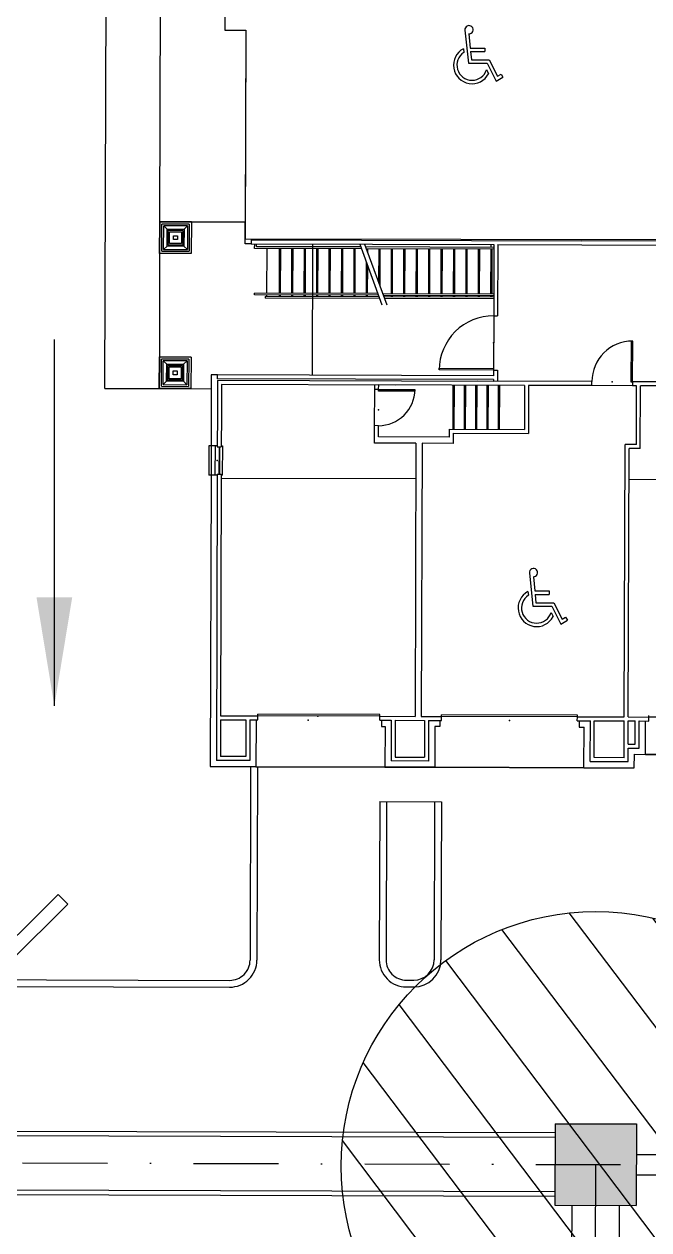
# Model space of a CAD drawing. Header units: feet. Extents: x 26064 to 27719, y 16802 to 28989.
# Drawn here: x 27071.3 to 27117.3, y 17569.4 to 17658.3 of the extents above; entities that cross this region are included whole.
import ezdxf

# ---------------------------------------------------------------- set-up
doc = ezdxf.new("R2010")
doc.units = ezdxf.units.FT
doc.header["$LTSCALE"] = 50
doc.header["$MEASUREMENT"] = 0
doc.header["$PDSIZE"] = -0.5
doc.linetypes.add('CENTERPL', pattern=[0.25, 0.125, -0.0625, 0, -0.0625])
doc.linetypes.add('HIDDEN', pattern=[0.375, 0.25, -0.125])
for name, color, linetype in [('BUILDING-INTERIOR', 251, 'Continuous'), ('BUILDINGS', 5, 'Continuous'), ('CL-ROADS', 9, 'CENTERPL'), ('CURB-B', 4, 'Continuous'), ('CURB-F', 32, 'Continuous'), ('INLET PROTECTION', 1, 'HIDDEN'), ('INLET-HATCH', 9, 'Continuous'), ('SD-INNER', 51, 'Continuous'), ('SD-OUTER', 6, 'Continuous'), ('SD-OUTER-PRIVATE', 6, 'Continuous'), ('SD-STRUCTURE', 6, 'Continuous'), ('SIDEWALK', 9, 'Continuous')]:
    doc.layers.add(name, color=color, linetype=linetype)
doc.styles.add('ls80', font='simplex', dxfattribs={"oblique": 15, "height": 4})
doc.dimstyles.new('dim', dxfattribs={"dimtxt": 0.18, "dimasz": 0.16, "dimexe": 0.0625, "dimexo": 0.0625, "dimgap": 0.03, "dimtad": 3, "dimdec": 4, "dimzin": 0, "dimdsep": 46, "dimtxsty": 'ls80', "dimcen": 0.09, "dimclrd": 256, "dimclre": 256, "dimclrt": 256, "dimaunit": 1, "dimadec": 4, "dimazin": 0, "dimtfac": 1, "dimtdec": 4, "dimtofl": 0, "dimtmove": 2, "dimatfit": 3, "dimfxl": 0, "dimtolj": 1, "dimtzin": 0, "dimlwd": -1, "dimlwe": -1, "dimarcsym": 0})

# ---------------------------------------------------------------- blocks, each defined once
blk = doc.blocks.new('HCSYMBOL')
at = {"layer": 'BUILDING-INTERIOR', "ltscale": 3}
for p, q in [((-6.3, 30.9, -0.7), (-3.3, 1.7, -0.7)), ((-2.9, 27.7, -0.7), (-1.7, 15.1, -0.7)), ((-7.7, 14.5, -0.7), (-7.3, 11.3, -0.7)), ((-1.7, 15.1, -0.7), (11.2, 15.1, -0.7)), ((-1.4, 12.1, -0.7), (-0.6, 4.7, -0.7)), ((-1.4, 12.1, -0.7), (11.2, 12.1, -0.7)), ((11.2, 15.1, -0.7), (11.2, 12.1, -0.7)), ((-3.3, 1.7, -0.7), (13.3, 1.7, -0.7)), ((-0.6, 4.7, -0.7), (15.1, 4.7, -0.7)), ((13.3, 1.7, -0.7), (21.4, -14.2, -0.7)), ((15.1, 4.7, -0.7), (22.6, -9.9, -0.7)), ((12.8, -4, -0.7), (14.6, -7.6, -0.7)), ((21.4, -14.2, -0.7), (27.2, -10.6, -0.7)), ((22.6, -9.9, -0.7), (25.6, -8.1, -0.7)), ((25.6, -8.1, -0.7), (27.2, -10.6, -0.7))]:
    blk.add_line(p, q, dxfattribs=at)
for centre, radius, start, end in [((-2.7, 31.3, -0.7), 3.64, 264.2917, 185.7083), ((-2.7, 31.3, -0.7), 3.64, 264.2917, 185.7083), ((0, 0, -0.7), 16.4, 117.7581, 332.5132), ((0, 0, -0.7), 13.4, 123.044, 342.5456)]:
    blk.add_arc(centre, radius, start, end, dxfattribs=at)

msp = doc.modelspace()

# ---------------------------------------------------------------- hatches: boundary and pattern name
at = {"layer": 'INLET PROTECTION', "linetype": 'Continuous'}
h = msp.add_hatch(dxfattribs=at)
h.set_pattern_fill('ANSI31', scale=37.499998, angle=262.0889784, style=0)
h.set_pattern_definition([(307.088978, (51224.425, -5690.609), (3.7392183, 2.82681806), [])])
edge = h.paths.add_edge_path()
edge.add_arc((27113.4369, 17574.11732), 18.75, 0, 360)

# ---------------------------------------------------------------- linework, layer by layer
at = {"layer": 'BUILDING-INTERIOR', "color": 7, "ltscale": 12}
for p, q in [((27081.31341, 17641.35567), (27081.32022, 17643.6881)), ((27081.32022, 17643.6881), (27083.65266, 17643.6813)), ((27083.65266, 17643.6813), (27081.32022, 17643.6881)), ((27081.4805, 17641.52178), (27081.48634, 17643.52101)), ((27083.48557, 17643.51518), (27081.48635, 17643.52101)), ((27081.60582, 17641.64637), (27081.61092, 17643.3957)), ((27083.36025, 17643.39059), (27081.61093, 17643.3957)), ((27081.8601, 17643.14506), (27081.61093, 17643.3957)), ((27081.85645, 17641.89554), (27081.8601, 17643.14506)), ((27081.8601, 17643.14506), (27083.10962, 17643.14142)), ((27081.94, 17641.9786), (27081.94316, 17643.06152)), ((27081.94316, 17643.06152), (27083.02607, 17643.05836)), ((27083.02607, 17643.05836), (27083.02291, 17641.97544)), ((27083.10962, 17643.14142), (27083.10597, 17641.8919)), ((27083.10962, 17643.14142), (27083.36025, 17643.39059)), ((27083.36025, 17643.39059), (27083.35515, 17641.64126)), ((27083.48557, 17643.51518), (27083.47973, 17641.51597)), ((27083.65266, 17643.6813), (27083.64585, 17641.34886)), ((27083.65266, 17643.6813), (27087.60949, 17643.66975)), ((27087.60481, 17642.0662), (27087.60949, 17643.66975)), ((27082.04443, 17642.08243), (27082.04698, 17642.95709)), ((27082.04698, 17642.95709), (27082.92164, 17642.95454)), ((27082.33683, 17642.37313), (27082.33768, 17642.66468)), ((27082.62839, 17642.37228), (27082.33683, 17642.37313)), ((27082.33768, 17642.66468), (27082.62924, 17642.66383)), ((27082.62924, 17642.66383), (27082.62839, 17642.37228)), ((27082.92164, 17642.95454), (27082.91909, 17642.07987)), ((27088.06382, 17642.35641), (27088.06297, 17642.06486)), ((27088.06382, 17642.35641), (27112.4079, 17642.28537)), ((27158.86993, 17642.14973), (27112.4079, 17642.28536)), ((27081.31341, 17641.35567), (27081.29117, 17633.73359)), ((27083.64585, 17641.34886), (27081.31341, 17641.35567)), ((27081.4805, 17641.52178), (27083.47973, 17641.51595)), ((27081.85645, 17641.89554), (27081.60582, 17641.64637)), ((27081.60582, 17641.64637), (27083.35515, 17641.64126)), ((27083.10597, 17641.8919), (27081.85645, 17641.89554)), ((27083.02291, 17641.97544), (27081.94, 17641.9786)), ((27082.91909, 17642.07987), (27082.04443, 17642.08243)), ((27083.10597, 17641.8919), (27083.35515, 17641.64126)), ((27088.06297, 17642.06486), (27087.60481, 17642.0662)), ((27088.06297, 17642.06486), (27105.93108, 17642.01271)), ((27088.31188, 17641.73092), (27088.31285, 17642.06413)), ((27096.1809, 17641.70795), (27088.31188, 17641.73092)), ((27088.4372, 17641.85551), (27088.4378, 17642.06377)), ((27096.13389, 17641.83304), (27088.4372, 17641.85551)), ((27089.21859, 17638.43785), (27089.22819, 17641.72825)), ((27090.1349, 17638.43517), (27090.14451, 17641.72557)), ((27091.05122, 17638.4325), (27091.06082, 17641.7229)), ((27091.96753, 17638.42982), (27091.97714, 17641.72023)), ((27092.88385, 17638.42714), (27092.89345, 17641.71755)), ((27093.80016, 17638.42447), (27093.80977, 17641.71488)), ((27094.71648, 17638.4218), (27094.72608, 17641.7122)), ((27095.63279, 17638.41912), (27095.64239, 17641.70953)), ((27096.55854, 17641.65027), (27096.55871, 17641.70684)), ((27105.93108, 17642.01271), (27105.91576, 17636.76471)), ((27106.22264, 17642.01186), (27106.20732, 17636.76386)), ((27106.22263, 17642.01186), (27112.40705, 17641.99381)), ((27112.40705, 17641.9938), (27157.61956, 17641.86182)), ((27096.54911, 17638.41644), (27096.5558, 17640.71042)), ((27088.30191, 17638.31557), (27088.30228, 17638.44052)), ((27097.41854, 17638.28895), (27088.30191, 17638.31557)), ((27097.37153, 17638.41404), (27088.30228, 17638.44052)), ((27089.09291, 17638.18831), (27089.09254, 17638.06336)), ((27097.51258, 17638.03877), (27089.09254, 17638.06336)), ((27097.46555, 17638.16386), (27089.09291, 17638.18831)), ((27089.21786, 17638.18794), (27089.21823, 17638.3129)), ((27090.13417, 17638.18527), (27090.13454, 17638.31022)), ((27091.05049, 17638.18259), (27091.05085, 17638.30754)), ((27091.9668, 17638.17992), (27091.96717, 17638.30487)), ((27092.88312, 17638.17725), (27092.88348, 17638.30219)), ((27093.79943, 17638.17457), (27093.7998, 17638.29952)), ((27094.71575, 17638.1719), (27094.71611, 17638.29684)), ((27095.63206, 17638.16922), (27095.63243, 17638.29417)), ((27096.54838, 17638.16654), (27096.54874, 17638.29149)), ((27105.91577, 17636.76471), (27105.90409, 17632.76625)), ((27105.91576, 17636.76471), (27106.20732, 17636.76386)), ((27116.03154, 17634.90256), (27116.02279, 17631.90371)), ((27116.15649, 17634.9022), (27116.03154, 17634.90256)), ((27116.14774, 17631.90335), (27116.15649, 17634.9022)), ((27081.28436, 17631.40116), (27081.29117, 17633.73359)), ((27081.29117, 17633.73359), (27083.6236, 17633.72679)), ((27083.6236, 17633.72679), (27081.29117, 17633.73359)), ((27081.45145, 17631.56727), (27081.45728, 17633.5665)), ((27083.45652, 17633.56067), (27081.45729, 17633.5665)), ((27081.57677, 17631.69186), (27081.58187, 17633.44119)), ((27083.3312, 17633.43608), (27081.58188, 17633.44119)), ((27081.83105, 17633.19055), (27081.58188, 17633.44119)), ((27083.08057, 17633.18691), (27083.3312, 17633.43608)), ((27083.3312, 17633.43608), (27083.3261, 17631.68675)), ((27083.45652, 17633.56067), (27083.45068, 17631.56146)), ((27083.6236, 17633.72679), (27083.6168, 17631.39435)), ((27081.8274, 17631.94103), (27081.83105, 17633.19055)), ((27081.83105, 17633.19055), (27083.08057, 17633.18691)), ((27081.91094, 17632.02409), (27081.9141, 17633.10701)), ((27081.9141, 17633.10701), (27082.99702, 17633.10385)), ((27082.01537, 17632.12792), (27082.01793, 17633.00258)), ((27082.01793, 17633.00258), (27082.89259, 17633.00003)), ((27082.30778, 17632.41862), (27082.30863, 17632.71017)), ((27082.59933, 17632.41777), (27082.30778, 17632.41862)), ((27082.30863, 17632.71017), (27082.60019, 17632.70932)), ((27082.60019, 17632.70932), (27082.59933, 17632.41777)), ((27082.89259, 17633.00003), (27082.89004, 17632.12536)), ((27082.99702, 17633.10385), (27082.99386, 17632.02093)), ((27083.08057, 17633.18691), (27083.07692, 17631.93739)), ((27085.1192, 17632.41041), (27085.11069, 17629.49484)), ((27085.57736, 17632.40908), (27085.1192, 17632.41041)), ((27085.57651, 17632.11752), (27085.57736, 17632.40908)), ((27105.90287, 17632.34975), (27085.57736, 17632.40908)), ((27101.90563, 17632.77792), (27101.90599, 17632.90287)), ((27105.90409, 17632.76625), (27101.90563, 17632.77792)), ((27101.90599, 17632.90287), (27105.90445, 17632.8912)), ((27105.90409, 17632.76625), (27105.90287, 17632.34975)), ((27105.90445, 17632.8912), (27105.90409, 17632.76625)), ((27105.90409, 17632.76625), (27106.19564, 17632.7654)), ((27106.19564, 17632.7654), (27106.19321, 17631.9324)), ((27081.45145, 17631.56727), (27083.45068, 17631.56144)), ((27081.8274, 17631.94103), (27081.57677, 17631.69186)), ((27081.57677, 17631.69186), (27083.3261, 17631.68675)), ((27083.07692, 17631.93739), (27081.8274, 17631.94103)), ((27082.99386, 17632.02093), (27081.91094, 17632.02409)), ((27082.89004, 17632.12536), (27082.01537, 17632.12792)), ((27083.07692, 17631.93739), (27083.3261, 17631.68675)), ((27085.57614, 17631.99257), (27085.56885, 17629.49351)), ((27105.90166, 17631.93325), (27085.57614, 17631.99257)), ((27105.90202, 17632.0582), (27085.57651, 17632.11752)), ((27085.86684, 17631.70016), (27085.8604, 17629.49266)), ((27098.65362, 17631.66285), (27085.86688, 17631.70016)), ((27097.15323, 17631.33402), (27097.1542, 17631.66723)), ((27097.44479, 17631.33317), (27097.44576, 17631.66637)), ((27108.19163, 17631.63501), (27097.44576, 17631.66637)), ((27102.93416, 17628.40158), (27102.94364, 17631.65033)), ((27103.76718, 17628.39915), (27103.77666, 17631.6479)), ((27104.60019, 17628.39671), (27104.60967, 17631.64547)), ((27113.14889, 17631.9121), (27104.69379, 17631.93678)), ((27105.4332, 17628.39428), (27105.44268, 17631.64303)), ((27105.90202, 17632.0582), (27105.90166, 17631.93325)), ((27106.26622, 17628.39185), (27106.2757, 17631.6406)), ((27108.19163, 17631.635), (27108.18215, 17628.38626)), ((27108.48319, 17631.63415), (27108.47285, 17628.09385)), ((27113.14804, 17631.62055), (27108.48319, 17631.63416)), ((27113.14804, 17631.62055), (27113.14889, 17631.9121)), ((27116.14689, 17631.61179), (27113.14804, 17631.62055)), ((27116.02279, 17631.90371), (27116.14774, 17631.90335)), ((27116.14774, 17631.90335), (27116.14689, 17631.61179)), ((27116.43844, 17631.61094), (27116.14689, 17631.61179)), ((27124.60284, 17631.87866), (27116.14774, 17631.90335)), ((27116.4258, 17627.27927), (27116.43844, 17631.61094)), ((27116.7165, 17626.98687), (27116.73, 17631.61009)), ((27124.60199, 17631.58711), (27116.73, 17631.61009)), ((27083.6168, 17631.39435), (27081.28436, 17631.40116)), ((27083.6168, 17631.39435), (27085.11622, 17631.38997)), ((27097.14545, 17628.66838), (27097.15323, 17631.33402)), ((27097.44479, 17631.33317), (27097.15323, 17631.33402)), ((27097.44442, 17631.20822), (27097.44479, 17631.33317)), ((27100.11006, 17631.20044), (27097.44442, 17631.20822)), ((27097.44479, 17631.33317), (27100.11043, 17631.32539)), ((27100.11043, 17631.32539), (27100.11006, 17631.20044)), ((27085.11069, 17629.49484), (27085.10394, 17627.18324)), ((27085.56889, 17629.49351), (27085.5619, 17627.0986)), ((27085.86045, 17629.49266), (27085.85346, 17627.09775)), ((27097.14168, 17627.37721), (27097.14545, 17628.66838)), ((27097.43701, 17628.66753), (27097.14545, 17628.66838)), ((27097.43457, 17627.83451), (27097.43701, 17628.66753)), ((27102.64261, 17628.40243), (27102.64091, 17627.81932)), ((27102.64261, 17628.40243), (27108.18215, 17628.38626)), ((27102.93331, 17628.11002), (27102.93112, 17627.36031)), ((27102.93331, 17628.11002), (27108.47285, 17628.09385)), ((27084.93737, 17627.18373), (27084.93104, 17625.01789)), ((27085.10394, 17627.18324), (27084.93737, 17627.18373)), ((27085.56213, 17627.1819), (27085.10394, 17627.18324)), ((27085.39552, 17627.18239), (27085.3892, 17625.01655)), ((27085.56213, 17627.1819), (27085.39552, 17627.18239)), ((27085.56188, 17627.0986), (27085.85344, 17627.09775)), ((27085.68683, 17627.09824), (27085.681, 17625.099)), ((27085.72849, 17627.09811), (27085.72265, 17625.09888)), ((27085.85368, 17627.18105), (27085.93698, 17627.18081)), ((27085.93698, 17627.18081), (27085.93066, 17625.01497)), ((27100.18218, 17627.36833), (27097.14168, 17627.37721)), ((27102.64091, 17627.81932), (27097.43457, 17627.83451)), ((27100.18218, 17627.36833), (27100.12347, 17607.25107)), ((27100.64034, 17627.367), (27100.58163, 17607.24973)), ((27102.93112, 17627.36031), (27100.64034, 17627.367)), ((27115.5342, 17607.20609), (27115.5928, 17627.28171)), ((27116.4258, 17627.27927), (27115.5928, 17627.28171)), ((27115.82576, 17607.20524), (27115.8835, 17626.9893)), ((27116.7165, 17626.98687), (27115.8835, 17626.9893)), ((27085.09767, 17625.01741), (27084.93104, 17625.01789)), ((27085.09767, 17625.01741), (27085.03497, 17603.54652)), ((27085.5558, 17625.01607), (27085.09767, 17625.01741)), ((27085.5558, 17625.01607), (27085.3892, 17625.01655)), ((27085.55607, 17625.09937), (27085.49446, 17604.00333)), ((27085.55605, 17625.09937), (27085.8476, 17625.09852)), ((27085.84762, 17625.09852), (27085.79562, 17607.29288)), ((27100.17452, 17624.74433), (27085.84671, 17624.78615)), ((27085.84736, 17625.01522), (27085.93066, 17625.01497)), ((27127.91385, 17624.66337), (27115.87682, 17624.6985)), ((27085.79477, 17607.00133), (27085.78687, 17604.29404)), ((27085.79477, 17607.00133), (27087.66915, 17606.99586)), ((27085.79562, 17607.29288), (27088.54458, 17607.28486)), ((27087.66915, 17606.99586), (27087.6611, 17604.28855)), ((27087.96062, 17606.99501), (27087.95181, 17603.99614)), ((27087.96062, 17606.99501), (27088.54373, 17606.99331)), ((27088.41877, 17606.99367), (27088.40862, 17603.53665)), ((27088.54373, 17606.99331), (27088.54458, 17607.28486)), ((27088.54458, 17607.28486), (27088.54494, 17607.40981)), ((27097.54112, 17607.2586), (27088.54458, 17607.28486)), ((27097.54148, 17607.38355), (27088.54494, 17607.40981)), ((27097.54026, 17606.96705), (27097.54112, 17607.2586)), ((27097.54026, 17606.96705), (27098.37327, 17606.96462)), ((27097.54112, 17607.2586), (27097.54148, 17607.38355)), ((27097.54112, 17607.2586), (27100.12347, 17607.25107)), ((27097.66522, 17606.96668), (27097.66388, 17606.50853)), ((27098.37327, 17606.96462), (27098.36452, 17603.96577)), ((27098.66483, 17606.96377), (27098.65692, 17604.25647)), ((27098.66483, 17606.96377), (27100.8308, 17606.95744)), ((27100.58163, 17607.24973), (27102.08117, 17607.24535)), ((27100.8308, 17606.95744), (27100.8229, 17604.25015)), ((27101.12236, 17606.95659), (27101.11361, 17603.95775)), ((27101.12236, 17606.95659), (27102.08032, 17606.9538)), ((27101.95537, 17606.95416), (27101.95403, 17606.49601)), ((27102.08032, 17606.9538), (27102.08117, 17607.24535)), ((27102.08117, 17607.24535), (27102.08154, 17607.3703)), ((27112.07734, 17607.21618), (27102.08117, 17607.24535)), ((27112.07771, 17607.34113), (27102.08154, 17607.3703)), ((27112.07649, 17606.92462), (27112.07734, 17607.21618)), ((27112.07649, 17606.92462), (27113.03446, 17606.92182)), ((27112.07734, 17607.21618), (27112.07771, 17607.34113)), ((27112.07734, 17607.21618), (27115.5342, 17607.20609)), ((27112.20144, 17606.92426), (27112.2001, 17606.4661)), ((27113.0257, 17603.92296), (27113.03446, 17606.92182)), ((27113.31811, 17604.21368), (27113.32601, 17606.92098)), ((27113.32601, 17606.92098), (27115.53335, 17606.91453)), ((27115.52545, 17604.20724), (27115.53335, 17606.91453)), ((27115.81992, 17605.20599), (27115.82491, 17606.91368)), ((27115.82491, 17606.91368), (27116.34554, 17606.91216)), ((27115.82576, 17607.20524), (27117.34601, 17607.2008)), ((27116.34056, 17605.20447), (27116.34554, 17606.91216)), ((27116.63126, 17604.91206), (27116.63709, 17606.91131)), ((27116.63709, 17606.91131), (27117.34516, 17606.90925)), ((27117.08808, 17604.45257), (27117.09525, 17606.90998)), ((27117.34516, 17606.90925), (27117.34601, 17607.2008)), ((27117.34601, 17607.2008), (27117.34637, 17607.32575)), ((27126.34255, 17607.17454), (27117.34601, 17607.2008)), ((27097.66388, 17606.50853), (27097.91377, 17606.5078)), ((27097.91377, 17606.5078), (27097.90502, 17603.50895)), ((27101.57918, 17606.4971), (27101.57043, 17603.49825)), ((27101.95403, 17606.49601), (27101.57918, 17606.4971)), ((27112.2001, 17606.4661), (27112.57496, 17606.46501)), ((27112.56621, 17603.46614), (27112.57496, 17606.46501)), ((27115.81616, 17603.91484), (27115.81907, 17604.91443)), ((27115.81905, 17604.91443), (27116.63126, 17604.91206)), ((27115.8199, 17605.20599), (27116.34056, 17605.20447)), ((27087.95181, 17603.99614), (27085.49446, 17604.00333)), ((27087.6611, 17604.28855), (27085.78687, 17604.29404)), ((27101.11361, 17603.95775), (27098.36452, 17603.96577)), ((27098.65692, 17604.25647), (27100.8229, 17604.25015)), ((27115.52545, 17604.20724), (27113.31811, 17604.21368)), ((27116.27298, 17603.45534), (27116.27589, 17604.45494)), ((27116.27589, 17604.45494), (27117.08808, 17604.45257)), ((27126.58443, 17604.42485), (27117.08808, 17604.45257)), ((27088.40862, 17603.53665), (27085.03497, 17603.54652)), ((27097.90502, 17603.50895), (27088.40862, 17603.53665)), ((27101.57043, 17603.49825), (27097.90502, 17603.50895)), ((27112.56621, 17603.46614), (27101.57043, 17603.49825)), ((27112.56621, 17603.46614), (27116.27298, 17603.45534)), ((27113.0257, 17603.92296), (27115.81616, 17603.91484))]:
    msp.add_line(p, q, dxfattribs=at)
at = {"layer": 'BUILDING-INTERIOR', "color": 7, "ltscale": 4}
for p, q in [((27090.21821, 17638.43493), (27090.22781, 17641.72533)), ((27091.13452, 17638.43225), (27091.14412, 17641.72266)), ((27092.05083, 17638.42958), (27092.06044, 17641.71998)), ((27092.96715, 17638.4269), (27092.97675, 17641.71731)), ((27093.88347, 17638.42423), (27093.89307, 17641.71463)), ((27094.79978, 17638.42155), (27094.80938, 17641.71196)), ((27095.71609, 17638.41888), (27095.7257, 17641.70928)), ((27096.6412, 17641.43033), (27096.64201, 17641.7066)), ((27097.55046, 17639.01099), (27097.55832, 17641.70393)), ((27098.46504, 17638.41085), (27098.47464, 17641.70125)), ((27099.38135, 17638.40818), (27099.39095, 17641.69858)), ((27100.29766, 17638.4055), (27100.30727, 17641.6959)), ((27101.21398, 17638.40283), (27101.22358, 17641.69323)), ((27102.13029, 17638.40015), (27102.1399, 17641.69055)), ((27103.04661, 17638.39748), (27103.05621, 17641.68788)), ((27103.96292, 17638.39481), (27103.97253, 17641.6852)), ((27104.87924, 17638.39213), (27104.88884, 17641.68253)), ((27105.79555, 17638.38946), (27105.80516, 17641.67985)), ((27096.63241, 17638.4162), (27096.63846, 17640.49048)), ((27090.21748, 17638.18503), (27090.21784, 17638.30998)), ((27091.13379, 17638.18235), (27091.13416, 17638.3073)), ((27092.05011, 17638.17968), (27092.05047, 17638.30463)), ((27092.96642, 17638.177), (27092.96678, 17638.30195)), ((27093.88273, 17638.17433), (27093.8831, 17638.29928)), ((27094.79905, 17638.17165), (27094.79942, 17638.2966)), ((27095.71536, 17638.16897), (27095.71573, 17638.29393)), ((27096.63168, 17638.16629), (27096.63204, 17638.29125)), ((27098.46431, 17638.16094), (27098.46467, 17638.2859)), ((27099.38062, 17638.15827), (27099.38099, 17638.28323)), ((27100.29694, 17638.1556), (27100.2973, 17638.28055)), ((27101.21325, 17638.15292), (27101.21361, 17638.27788)), ((27102.12956, 17638.15025), (27102.12993, 17638.2752)), ((27103.04588, 17638.14757), (27103.04624, 17638.27253)), ((27103.96219, 17638.1449), (27103.96256, 17638.26986)), ((27104.87851, 17638.14222), (27104.87887, 17638.26718)), ((27105.79482, 17638.13955), (27105.79519, 17638.26451)), ((27103.01747, 17628.40133), (27103.02694, 17631.65008)), ((27103.85048, 17628.3989), (27103.85996, 17631.64765)), ((27104.68349, 17628.39647), (27104.69297, 17631.64522)), ((27105.5165, 17628.39404), (27105.52598, 17631.64279)), ((27106.34952, 17628.39161), (27106.359, 17631.64036))]:
    msp.add_line(p, q, dxfattribs=at)
at = {"layer": 'BUILDING-INTERIOR', "color": 7, "ltscale": 6}
for p, q in [((27092.57468, 17632.38865), (27092.6029, 17642.0516)), ((27105.93047, 17641.80444), (27096.49024, 17641.832)), ((27105.93011, 17641.67949), (27096.53726, 17641.70691)), ((27097.4678, 17639.23094), (27097.47502, 17641.70417)), ((27098.38173, 17638.41109), (27098.39134, 17641.70149)), ((27099.29805, 17638.40842), (27099.30765, 17641.69882)), ((27100.21436, 17638.40575), (27100.22397, 17641.69615)), ((27101.13068, 17638.40307), (27101.14028, 17641.69347)), ((27102.04699, 17638.4004), (27102.0566, 17641.6908)), ((27102.9633, 17638.39772), (27102.97291, 17641.68812)), ((27103.87962, 17638.39505), (27103.88922, 17641.68545)), ((27104.79593, 17638.39237), (27104.80554, 17641.68277)), ((27105.71225, 17638.3897), (27105.72185, 17641.6801)), ((27105.72222, 17641.80505), (27105.72283, 17642.0133)), ((27097.72788, 17638.413), (27105.9205, 17638.38909)), ((27097.77489, 17638.28792), (27105.92014, 17638.26414)), ((27105.91941, 17638.01423), (27097.86892, 17638.03773)), ((27105.91977, 17638.13918), (27097.86929, 17638.16268)), ((27098.381, 17638.16119), (27098.38137, 17638.28615)), ((27099.29732, 17638.15851), (27099.29768, 17638.28347)), ((27100.21363, 17638.15584), (27100.214, 17638.2808)), ((27101.12995, 17638.15317), (27101.13031, 17638.27812)), ((27102.04626, 17638.15049), (27102.04663, 17638.27545)), ((27102.96257, 17638.14782), (27102.96294, 17638.27277)), ((27103.87889, 17638.14514), (27103.87925, 17638.2701)), ((27104.7952, 17638.14247), (27104.79557, 17638.26742)), ((27105.71152, 17638.13979), (27105.71188, 17638.26475)), ((27088.54494, 17607.40981), (27088.54494, 17607.40981)), ((27097.54148, 17607.38355), (27088.54494, 17607.40981)), ((27097.54148, 17607.38355), (27097.54148, 17607.38355)), ((27102.08154, 17607.3703), (27102.08154, 17607.3703)), ((27112.07771, 17607.34113), (27102.08154, 17607.3703)), ((27112.07771, 17607.34113), (27112.07771, 17607.34113))]:
    msp.add_line(p, q, dxfattribs=at)
at = {"layer": 'BUILDING-INTERIOR', "color": 7, "ltscale": 48}
for p, q in [((27096.05553, 17642.04152), (27097.68495, 17637.58011)), ((27096.41189, 17642.04048), (27098.0413, 17637.57907))]:
    msp.add_line(p, q, dxfattribs=at)
at = {"layer": 'BUILDING-INTERIOR', "color": 7, "ltscale": 12}
msp.add_lwpolyline([(27086.14556, 17670.10157), (27086.1097, 17657.81463), (27087.65077, 17657.81013), (27087.6059, 17642.44104), (27119.38548, 17642.38993), (27119.41709, 17653.2191), (27120.0835, 17653.21716), (27120.11268, 17663.21332)], dxfattribs=at)
for centre, radius, start, end in [((27105.90409, 17632.76625), 3.99848, 89.8326778, 179.8327778), ((27116.14774, 17631.90335), 2.99886, 89.8327778, 179.8327778), ((27097.44479, 17631.33317), 2.66565, 269.8327778, 359.8327778)]:
    msp.add_arc(centre, radius, start, end, dxfattribs=at)
for p in [(27105.90993, 17634.76548, 1), (27114.64831, 17631.90772, 1), (27097.44042, 17629.83373, 1), (27085.55897, 17626.09898, 1), (27092.25062, 17606.98247, 1), (27092.95954, 17607.27197, 1), (27107.07842, 17606.93919, 1)]:
    msp.add_point(p, dxfattribs=at)
at = {"layer": 'BUILDINGS', "color": 7, "flags": 128}
msp.add_lwpolyline([(27086.14556, 17670.10157), (27086.1097, 17657.81463), (27087.65077, 17657.81013), (27087.60949, 17643.66975), (27083.65266, 17643.6813), (27081.32022, 17643.6881), (27081.31341, 17641.35567), (27081.29117, 17633.73359), (27081.28436, 17631.40116), (27083.6168, 17631.39435), (27085.11622, 17631.38997), (27085.10394, 17627.18324), (27085.09767, 17625.01741), (27085.03497, 17603.54652), (27088.40862, 17603.53665), (27097.90502, 17603.50895), (27101.57043, 17603.49825), (27112.56621, 17603.46614), (27116.27298, 17603.45534), (27116.27589, 17604.45494), (27117.08808, 17604.45257), (27126.58443, 17604.42485)], dxfattribs=at)
at = {"layer": 'CL-ROADS', "color": 7}
for p, q in [((26794.01811, 17575.16167), (27535.8898, 17573.00813)), ((27113.41018, 17574.23452), (27112.32443, 17202.22259))]:
    msp.add_line(p, q, dxfattribs=at)
at = {"layer": 'CURB-B', "color": 7, "flags": 128}
for points in [[(27088.01428, 17603.5378), (27087.97569, 17589.29759)], [(27097.52276, 17600.96935), (27102.06282, 17600.9561)], [(27098.02276, 17600.96789), (27097.98877, 17589.3211)], [(27101.56282, 17600.95756), (27101.52883, 17589.31087)], [(27059.46147, 17587.88451), (27086.47109, 17587.80167)], [(27099.48466, 17587.81673), (27100.02473, 17587.81525)]]:
    msp.add_lwpolyline(points, dxfattribs=at)
for points in [[(27086.47109, 17587.80167, 0.41431812), (27087.97569, 17589.29759)], [(27097.98877, 17589.3211, 0.41426758), (27099.48466, 17587.81673)], [(27100.02473, 17587.81525, 0.41415955), (27101.52883, 17589.31087)]]:
    msp.add_lwpolyline(points, format="xyb", dxfattribs=at)
at = {"layer": 'CURB-F', "color": 7}
for p, q in [((27088.51427, 17603.53634), (27088.47568, 17589.29591)), ((27097.52276, 17600.96935), (27097.48877, 17589.32256)), ((27102.06282, 17600.9561), (27102.02883, 17589.30941)), ((27059.46023, 17587.38017), (27086.46985, 17587.30134)), ((27099.48329, 17587.31673), (27100.02337, 17587.31526))]:
    msp.add_line(p, q, dxfattribs=at)
for centre, start, end in [((27086.47569, 17589.30133), 269.8327778, 359.844725), ((27099.48876, 17589.31673), 179.8327778, 269.8433443), ((27100.02884, 17589.31525), 269.8433443, 359.8327778)]:
    msp.add_arc(centre, 2, start, end, dxfattribs=at)
at = {"layer": 'INLET PROTECTION', "color": 7, "linetype": 'Continuous'}
msp.add_circle((27113.4369, 17574.11732), 18.75, dxfattribs=at)
at = {"layer": 'INLET-HATCH', "color": 7}
msp.add_solid([(27110.43294, 17577.24176), (27116.43292, 17577.22425), (27110.41543, 17571.24178), (27116.41541, 17571.22427)], dxfattribs=at)
at = {"layer": 'SD-INNER', "color": 7}
for p, q in [((27057.41803, 17576.39648), (27110.43003, 17576.24176)), ((26903.16541, 17572.84667), (27110.41835, 17572.24178))]:
    msp.add_line(p, q, dxfattribs=at)
at = {"layer": 'SD-OUTER', "color": 7}
for p, q in [((27057.75902, 17576.73549), (27110.43102, 17576.58176)), ((26903.16442, 17572.50667), (27110.41736, 17571.90178)), ((27111.66543, 17571.23814), (27111.28433, 17440.66312)), ((27115.16541, 17571.22792), (27114.78432, 17440.6529))]:
    msp.add_line(p, q, dxfattribs=at)
at = {"layer": 'SD-OUTER-PRIVATE', "color": 7}
for p, q in [((27116.42635, 17574.97426), (27179.85915, 17574.78912)), ((27116.42197, 17573.47426), (27179.85477, 17573.28913))]:
    msp.add_line(p, q, dxfattribs=at)
for points in [[(27073.83629, 17594.12929), (27056.00383, 17576.40061)], [(27074.54133, 17593.42012), (27057.41803, 17576.39648)], [(27073.83629, 17594.12929), (27074.54133, 17593.42012)]]:
    msp.add_lwpolyline(points, dxfattribs=at)
at = {"layer": 'SD-STRUCTURE', "color": 7}
for p, q in [((27110.43294, 17577.24176), (27110.41543, 17571.24178)), ((27110.43294, 17577.24176), (27116.43292, 17577.22425)), ((27116.43292, 17577.22425), (27116.41541, 17571.22427)), ((27110.41543, 17571.24178), (27116.41541, 17571.22427))]:
    msp.add_line(p, q, dxfattribs=at)
at = {"layer": 'SIDEWALK', "color": 7}
for p, q in [((27077.28438, 17631.41283), (27077.44601, 17686.79325)), ((27081.32022, 17643.6881), (27081.36793, 17660.03597)), ((27077.28438, 17631.41283), (27081.28436, 17631.40116))]:
    msp.add_line(p, q, dxfattribs=at)

# ---------------------------------------------------------------- block references
at = {"layer": 'BUILDING-INTERIOR', "color": 7, "ltscale": 0.03125, "xscale": 0.08330166900123004, "yscale": 0.08330166900123004}
for p in [(27104.3247, 17655.23029, -0.76764), (27109.07956, 17615.23359, -0.76764)]:
    msp.add_blockref('HCSYMBOL', p, dxfattribs=at)

# ---------------------------------------------------------------- leaders
at = {"layer": 'SD-STRUCTURE', "color": 7}
msp.add_leader([(27073.55843, 17608.01898), (27073.55843, 17635.01269)], dimstyle='dim', override={"dimscale": 50, "dimtad": 0, "dimpost": "'"}, dxfattribs=at)

doc.saveas('drawing.dxf')
